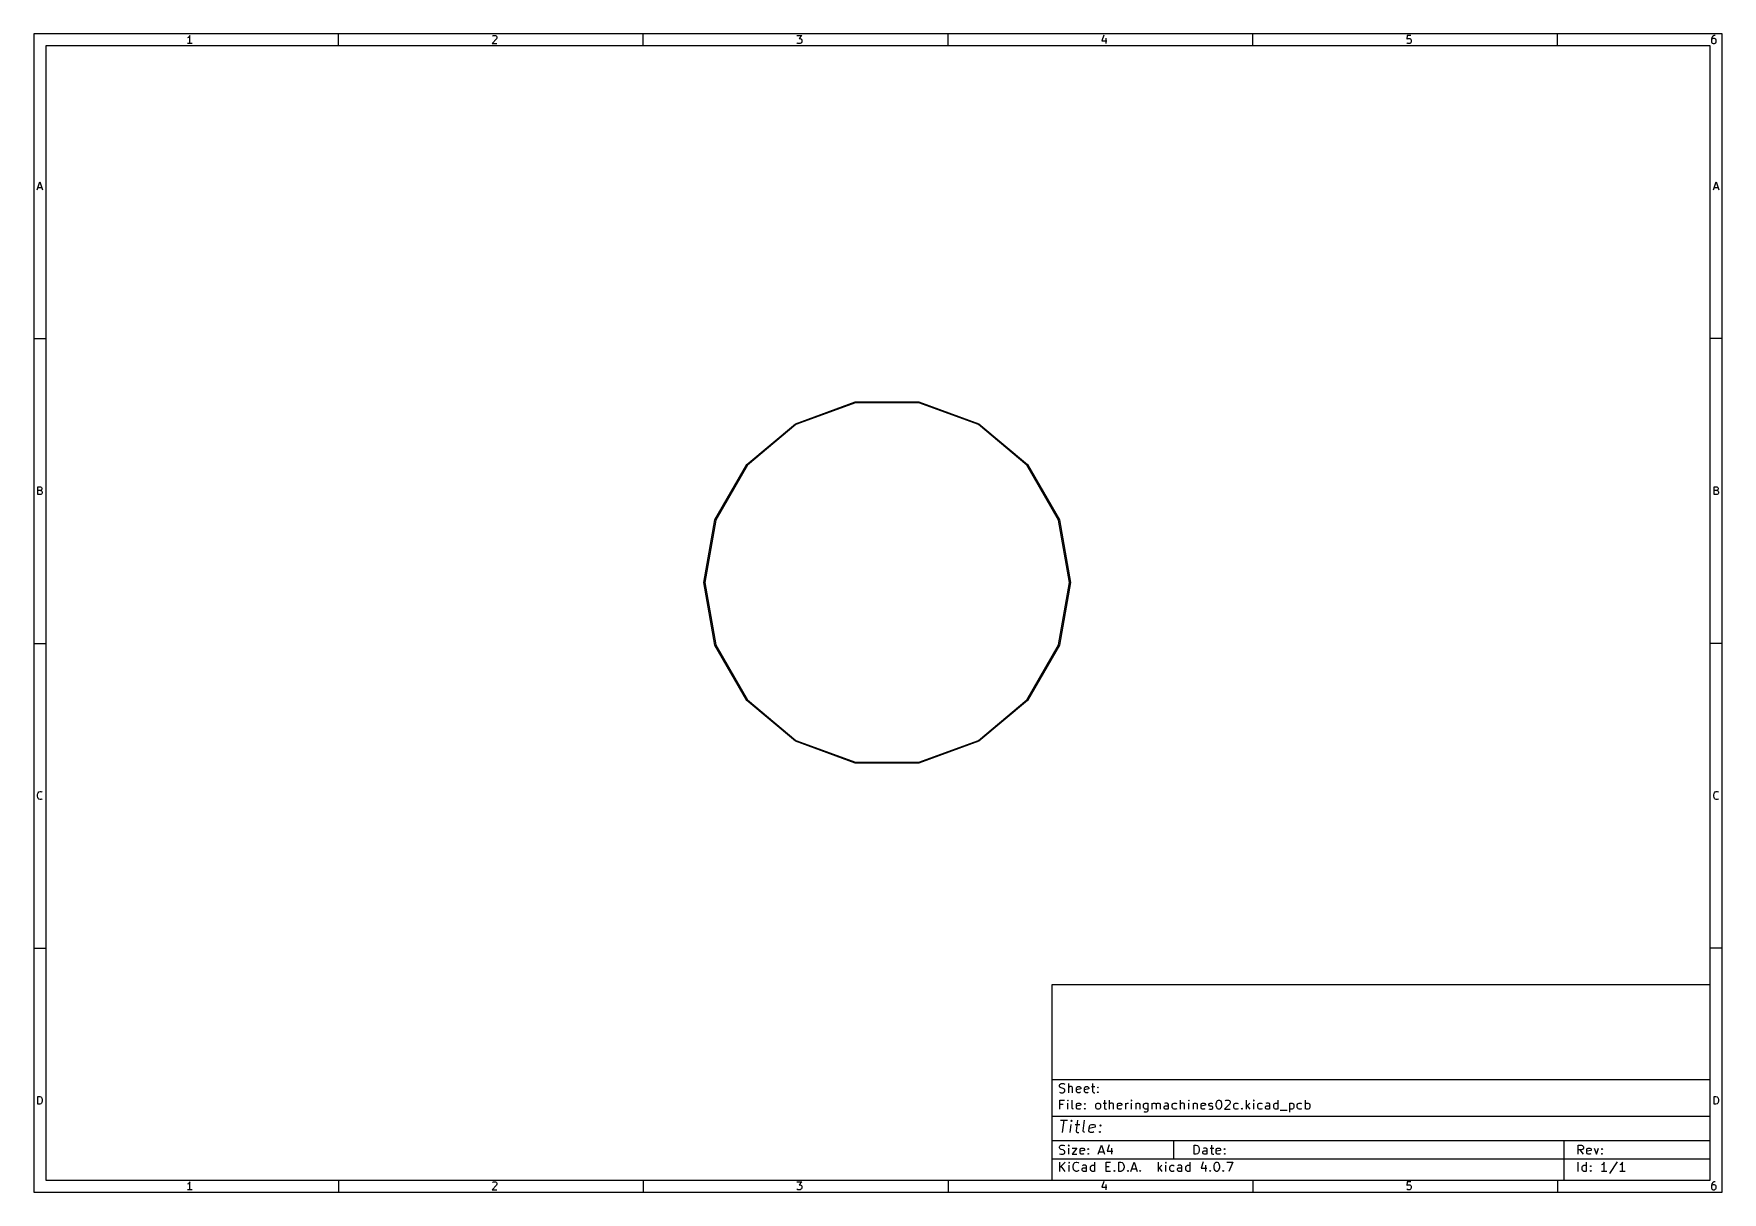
# Model space of a CAD drawing. Extents: x 10 to 287, y -200 to -10.
import ezdxf

# ---------------------------------------------------------------- set-up
doc = ezdxf.new("R2010")
doc.units = 0
doc.header["$MEASUREMENT"] = 0
doc.layers.add('BLACK', color=7, linetype='CONTINUOUS')

msp = doc.modelspace()

# ---------------------------------------------------------------- linework, layer by layer
at = {"layer": 'Black'}
for p, q in [((10, -10), (10, -200.007)), ((287.002, -10), (10, -10)), ((35.3714, -10.5976), (35.2476, -10.6595)), ((35.4952, -10.4738), (35.3714, -10.5976)), ((35.619, -10.2881), (35.4952, -10.4738)), ((35.619, -11.5881), (35.619, -10.2881)), ((60, -12), (60, -10)), ((85.9286, -10.8452), (85.1857, -11.5881)), ((85.2476, -10.4119), (85.3095, -10.35)), ((85.3095, -10.35), (85.4333, -10.2881)), ((85.4333, -10.2881), (85.7429, -10.2881)), ((85.7429, -10.2881), (85.8667, -10.35)), ((85.8667, -10.35), (85.9286, -10.4119)), ((85.9286, -10.4119), (85.9905, -10.5357)), ((85.9905, -10.6595), (85.9286, -10.8452)), ((85.9905, -10.5357), (85.9905, -10.6595)), ((110, -12), (110, -10)), ((135.186, -10.2881), (135.99, -10.2881)), ((135.99, -10.2881), (135.557, -10.7833)), ((135.557, -10.7833), (135.743, -10.7833)), ((135.743, -10.7833), (135.867, -10.8452)), ((135.867, -10.8452), (135.929, -10.9071)), ((135.929, -10.9071), (135.99, -11.031)), ((135.99, -11.031), (135.99, -11.3405)), ((160, -12), (160, -10)), ((185.557, -10.2262), (185.248, -11.1548)), ((185.867, -10.7214), (185.867, -11.5881)), ((210, -12), (210, -10)), ((235.31, -10.2881), (235.248, -10.9071)), ((235.248, -10.9071), (235.31, -10.8452)), ((235.929, -10.2881), (235.31, -10.2881)), ((235.31, -10.8452), (235.433, -10.7833)), ((235.433, -10.7833), (235.743, -10.7833)), ((235.743, -10.7833), (235.867, -10.8452)), ((235.867, -10.8452), (235.929, -10.9071)), ((235.929, -10.9071), (235.99, -11.031)), ((235.99, -11.031), (235.99, -11.3405)), ((260, -12), (260, -10)), ((285.31, -10.5976), (285.248, -10.8452)), ((285.248, -10.8452), (285.248, -11.3405)), ((285.31, -10.9071), (285.248, -11.031)), ((285.433, -10.4119), (285.31, -10.5976)), ((285.371, -10.8452), (285.31, -10.9071)), ((285.495, -10.7833), (285.371, -10.8452)), ((285.495, -10.35), (285.433, -10.4119)), ((285.619, -10.2881), (285.495, -10.35)), ((285.743, -10.7833), (285.495, -10.7833)), ((285.867, -10.2881), (285.619, -10.2881)), ((285.867, -10.8452), (285.743, -10.7833)), ((285.929, -10.9071), (285.867, -10.8452)), ((285.99, -11.031), (285.929, -10.9071)), ((285.99, -11.3405), (285.99, -11.031)), ((287.002, -200.007), (287.002, -10)), ((12, -12), (12, -198.007)), ((285.002, -12), (12, -12)), ((35.9905, -11.5881), (35.2476, -11.5881)), ((85.1857, -11.5881), (85.9905, -11.5881)), ((135.248, -11.5262), (135.186, -11.4643)), ((135.371, -11.5881), (135.248, -11.5262)), ((135.743, -11.5881), (135.371, -11.5881)), ((135.867, -11.5262), (135.743, -11.5881)), ((135.929, -11.4643), (135.867, -11.5262)), ((135.99, -11.3405), (135.929, -11.4643)), ((185.248, -11.1548), (186.052, -11.1548)), ((235.31, -11.5262), (235.248, -11.4643)), ((235.433, -11.5881), (235.31, -11.5262)), ((235.743, -11.5881), (235.433, -11.5881)), ((235.867, -11.5262), (235.743, -11.5881)), ((235.929, -11.4643), (235.867, -11.5262)), ((235.99, -11.3405), (235.929, -11.4643)), ((285.002, -198.007), (285.002, -12)), ((285.248, -11.3405), (285.31, -11.4643)), ((285.31, -11.4643), (285.371, -11.5262)), ((285.371, -11.5262), (285.495, -11.5881)), ((285.495, -11.5881), (285.743, -11.5881)), ((285.743, -11.5881), (285.867, -11.5262)), ((285.867, -11.5262), (285.929, -11.4643)), ((285.929, -11.4643), (285.99, -11.3405)), ((10.5667, -35.5881), (11, -34.2881)), ((10.6905, -35.2167), (11.3095, -35.2167)), ((11, -34.2881), (11.4333, -35.5881)), ((285.569, -35.5881), (286.002, -34.2881)), ((285.693, -35.2167), (286.312, -35.2167)), ((286.002, -34.2881), (286.436, -35.5881)), ((10, -60), (12, -60)), ((287.002, -60), (285.002, -60)), ((134.963, -73.9543), (144.778, -70.3819)), ((144.804, -70.5296), (135.037, -74.0842)), ((144.778, -70.3819), (155.222, -70.3819)), ((155.196, -70.5296), (144.804, -70.5296)), ((164.963, -74.0842), (155.196, -70.5296)), ((155.222, -70.3819), (165.037, -73.9543)), ((126.961, -80.6682), (134.963, -73.9543)), ((135.037, -74.0842), (127.076, -80.7646)), ((172.924, -80.7646), (164.963, -74.0842)), ((165.037, -73.9543), (173.039, -80.6682)), ((121.739, -89.7137), (126.961, -80.6682)), ((127.076, -80.7646), (121.88, -89.765)), ((178.12, -89.765), (172.924, -80.7646)), ((173.039, -80.6682), (178.261, -89.7137)), ((10.6595, -85.5881), (10.6595, -84.2881)), ((10.6595, -84.2881), (11.0929, -84.2881)), ((11.0929, -84.9071), (10.6595, -84.9071)), ((11.1548, -85.5881), (10.6595, -85.5881)), ((11.0929, -84.2881), (11.2167, -84.35)), ((11.2167, -84.8452), (11.0929, -84.9071)), ((11.0929, -84.9071), (11.2786, -84.969)), ((11.2786, -85.5262), (11.1548, -85.5881)), ((11.2167, -84.35), (11.2786, -84.4119)), ((11.2786, -84.7833), (11.2167, -84.8452)), ((11.2786, -84.4119), (11.3405, -84.5357)), ((11.3405, -84.6595), (11.2786, -84.7833)), ((11.2786, -84.969), (11.3405, -85.031)), ((11.3405, -85.4643), (11.2786, -85.5262)), ((11.3405, -84.5357), (11.3405, -84.6595)), ((11.3405, -85.031), (11.4024, -85.1548)), ((11.4024, -85.3405), (11.3405, -85.4643)), ((11.4024, -85.1548), (11.4024, -85.3405)), ((285.662, -85.5881), (285.662, -84.2881)), ((285.662, -84.2881), (286.095, -84.2881)), ((286.095, -84.9071), (285.662, -84.9071)), ((286.157, -85.5881), (285.662, -85.5881)), ((286.095, -84.2881), (286.219, -84.35)), ((286.219, -84.8452), (286.095, -84.9071)), ((286.095, -84.9071), (286.281, -84.969)), ((286.281, -85.5262), (286.157, -85.5881)), ((286.219, -84.35), (286.281, -84.4119)), ((286.281, -84.7833), (286.219, -84.8452)), ((286.281, -84.4119), (286.343, -84.5357)), ((286.343, -84.6595), (286.281, -84.7833)), ((286.281, -84.969), (286.343, -85.031)), ((286.343, -85.4643), (286.281, -85.5262)), ((286.343, -84.5357), (286.343, -84.6595)), ((286.343, -85.031), (286.405, -85.1548)), ((286.405, -85.3405), (286.343, -85.4643)), ((286.405, -85.1548), (286.405, -85.3405)), ((119.925, -100), (121.739, -89.7137)), ((121.88, -89.765), (120.075, -100)), ((179.925, -100), (178.12, -89.765)), ((178.261, -89.7137), (180.075, -100)), ((121.739, -110.286), (119.925, -100)), ((120.075, -100), (121.88, -110.235)), ((178.12, -110.235), (179.925, -100)), ((180.075, -100), (178.261, -110.286)), ((10, -110), (12, -110)), ((126.961, -119.332), (121.739, -110.286)), ((121.88, -110.235), (127.076, -119.235)), ((172.924, -119.235), (178.12, -110.235)), ((178.261, -110.286), (173.039, -119.332)), ((287.002, -110), (285.002, -110)), ((134.963, -126.046), (126.961, -119.332)), ((127.076, -119.235), (135.037, -125.916)), ((164.963, -125.916), (172.924, -119.235)), ((173.039, -119.332), (165.037, -126.046)), ((144.778, -129.618), (134.963, -126.046)), ((135.037, -125.916), (144.804, -129.47)), ((155.196, -129.47), (164.963, -125.916)), ((165.037, -126.046), (155.222, -129.618)), ((155.222, -129.618), (144.778, -129.618)), ((144.804, -129.47), (155.196, -129.47)), ((10.5976, -134.845), (10.6595, -134.598)), ((10.5976, -135.031), (10.5976, -134.845)), ((10.6595, -135.279), (10.5976, -135.031)), ((10.6595, -134.598), (10.7214, -134.474)), ((10.7214, -135.402), (10.6595, -135.279)), ((10.7214, -134.474), (10.8452, -134.35)), ((10.8452, -135.526), (10.7214, -135.402)), ((10.8452, -134.35), (11.031, -134.288)), ((11.031, -135.588), (10.8452, -135.526)), ((11.031, -134.288), (11.1548, -134.288)), ((11.1548, -135.588), (11.031, -135.588)), ((11.1548, -134.288), (11.3405, -134.35)), ((11.3405, -135.526), (11.1548, -135.588)), ((11.3405, -134.35), (11.4024, -134.412)), ((11.4024, -135.464), (11.3405, -135.526)), ((285.6, -134.845), (285.662, -134.598)), ((285.6, -135.031), (285.6, -134.845)), ((285.662, -135.279), (285.6, -135.031)), ((285.662, -134.598), (285.724, -134.474)), ((285.724, -135.402), (285.662, -135.279)), ((285.724, -134.474), (285.847, -134.35)), ((285.847, -135.526), (285.724, -135.402)), ((285.847, -134.35), (286.033, -134.288)), ((286.033, -135.588), (285.847, -135.526)), ((286.033, -134.288), (286.157, -134.288)), ((286.157, -135.588), (286.033, -135.588)), ((286.157, -134.288), (286.343, -134.35)), ((286.343, -135.526), (286.157, -135.588)), ((286.343, -134.35), (286.405, -134.412)), ((286.405, -135.464), (286.343, -135.526)), ((10, -160), (12, -160)), ((287.002, -160), (285.002, -160)), ((177.002, -166.007), (177.002, -198.007)), ((285.002, -166.007), (177.002, -166.007)), ((285.002, -198.007), (285.002, -166.007)), ((177.002, -181.507), (285.002, -181.507)), ((178.288, -182.471), (178.359, -182.329)), ((178.288, -182.614), (178.288, -182.471)), ((178.359, -182.757), (178.288, -182.614)), ((178.359, -182.329), (178.431, -182.257)), ((178.431, -182.829), (178.359, -182.757)), ((178.431, -182.257), (178.574, -182.186)), ((178.574, -182.186), (178.931, -182.186)), ((178.931, -182.186), (179.145, -182.257)), ((179.788, -183.686), (179.788, -182.186)), ((179.859, -182.757), (179.788, -182.829)), ((180.002, -182.686), (179.859, -182.757)), ((180.216, -182.686), (180.002, -182.686)), ((180.359, -182.757), (180.216, -182.686)), ((180.431, -182.9), (180.359, -182.757)), ((181.074, -182.9), (181.145, -182.757)), ((181.145, -182.757), (181.288, -182.686)), ((181.288, -182.686), (181.574, -182.686)), ((181.574, -182.686), (181.716, -182.757)), ((181.716, -182.757), (181.788, -182.9)), ((182.359, -182.9), (182.431, -182.757)), ((182.431, -182.757), (182.574, -182.686)), ((182.574, -182.686), (182.859, -182.686)), ((182.859, -182.686), (183.002, -182.757)), ((183.002, -182.757), (183.074, -182.9)), ((183.502, -182.686), (184.074, -182.686)), ((183.716, -182.186), (183.716, -183.471)), ((184.502, -182.829), (184.574, -182.757)), ((184.574, -182.757), (184.645, -182.829)), ((184.574, -182.757), (184.574, -182.9)), ((10.6595, -185.588), (10.6595, -184.288)), ((10.6595, -184.288), (10.969, -184.288)), ((10.969, -185.588), (10.6595, -185.588)), ((10.969, -184.288), (11.1548, -184.35)), ((11.1548, -185.526), (10.969, -185.588)), ((11.1548, -184.35), (11.2786, -184.474)), ((11.2786, -185.402), (11.1548, -185.526)), ((11.2786, -184.474), (11.3405, -184.598)), ((11.3405, -185.279), (11.2786, -185.402)), ((11.3405, -184.598), (11.4024, -184.845)), ((11.4024, -185.031), (11.3405, -185.279)), ((11.4024, -184.845), (11.4024, -185.031)), ((178.288, -183.614), (178.502, -183.686)), ((178.359, -186.386), (178.359, -184.886)), ((178.359, -184.886), (179.074, -184.886)), ((178.574, -182.9), (178.431, -182.829)), ((178.502, -183.686), (178.859, -183.686)), ((178.859, -182.971), (178.574, -182.9)), ((179.002, -183.043), (178.859, -182.971)), ((178.859, -183.686), (179.002, -183.614)), ((179.074, -183.114), (179.002, -183.043)), ((179.002, -183.614), (179.074, -183.543)), ((179.145, -183.257), (179.074, -183.114)), ((179.074, -183.543), (179.145, -183.4)), ((179.145, -183.4), (179.145, -183.257)), ((179.645, -184.886), (179.574, -184.957)), ((179.574, -184.957), (179.645, -185.029)), ((179.716, -184.957), (179.645, -184.886)), ((179.645, -184.886), (179.645, -185.029)), ((179.645, -185.029), (179.716, -184.957)), ((179.645, -186.386), (179.645, -185.386)), ((180.359, -186.171), (180.359, -184.886)), ((180.431, -183.686), (180.431, -182.9)), ((181.074, -183.471), (181.074, -182.9)), ((181.788, -183.043), (181.074, -183.186)), ((181.145, -183.614), (181.074, -183.471)), ((181.074, -185.6), (181.145, -185.457)), ((181.288, -183.686), (181.145, -183.614)), ((181.145, -185.457), (181.288, -185.386)), ((181.574, -183.686), (181.288, -183.686)), ((181.288, -185.386), (181.574, -185.386)), ((181.716, -183.614), (181.574, -183.686)), ((181.574, -185.386), (181.716, -185.457)), ((181.716, -185.457), (181.788, -185.6)), ((181.788, -182.9), (181.788, -183.043)), ((182.359, -183.471), (182.359, -182.9)), ((183.074, -183.043), (182.359, -183.186)), ((182.431, -183.614), (182.359, -183.471)), ((182.359, -185.529), (182.431, -185.457)), ((182.431, -185.6), (182.359, -185.529)), ((182.574, -183.686), (182.431, -183.614)), ((182.431, -185.457), (182.502, -185.529)), ((182.431, -185.457), (182.431, -185.6)), ((182.502, -185.529), (182.431, -185.6)), ((182.859, -183.686), (182.574, -183.686)), ((183.002, -183.614), (182.859, -183.686)), ((183.074, -182.9), (183.074, -183.043)), ((183.716, -183.471), (183.788, -183.614)), ((183.788, -183.614), (183.931, -183.686)), ((183.931, -183.686), (184.074, -183.686)), ((184.216, -185.671), (184.288, -185.529)), ((184.288, -185.529), (184.359, -185.457)), ((184.359, -185.457), (184.502, -185.386)), ((184.574, -182.9), (184.502, -182.829)), ((184.502, -183.614), (184.574, -183.543)), ((184.574, -183.686), (184.502, -183.614)), ((184.502, -185.386), (184.716, -185.386)), ((184.645, -182.829), (184.574, -182.9)), ((184.574, -183.543), (184.645, -183.614)), ((184.574, -183.543), (184.574, -183.686)), ((184.645, -183.614), (184.574, -183.686)), ((184.716, -185.386), (184.859, -185.457)), ((184.859, -185.457), (184.931, -185.529)), ((184.931, -185.529), (185.002, -185.671)), ((185.431, -185.386), (186.002, -185.386)), ((185.645, -184.886), (185.645, -186.171)), ((186.502, -186.386), (186.502, -184.886)), ((186.574, -185.457), (186.502, -185.529)), ((186.716, -185.386), (186.574, -185.457)), ((186.931, -185.386), (186.716, -185.386)), ((187.074, -185.457), (186.931, -185.386)), ((187.145, -185.6), (187.074, -185.457)), ((187.788, -185.6), (187.859, -185.457)), ((187.859, -185.457), (188.002, -185.386)), ((188.002, -185.386), (188.288, -185.386)), ((188.288, -185.386), (188.431, -185.457)), ((188.431, -185.457), (188.502, -185.6)), ((189.145, -186.386), (189.145, -185.386)), ((189.145, -185.671), (189.216, -185.529)), ((189.216, -185.529), (189.288, -185.457)), ((189.288, -185.457), (189.431, -185.386)), ((189.431, -185.386), (189.574, -185.386)), ((190.074, -184.886), (190.002, -184.957)), ((190.002, -184.957), (190.074, -185.029)), ((190.145, -184.957), (190.074, -184.886)), ((190.074, -184.886), (190.074, -185.029)), ((190.074, -185.029), (190.145, -184.957)), ((190.074, -186.386), (190.074, -185.386)), ((190.788, -185.386), (190.788, -186.386)), ((190.788, -185.529), (190.859, -185.457)), ((190.859, -185.457), (191.002, -185.386)), ((191.002, -185.386), (191.216, -185.386)), ((191.216, -185.386), (191.359, -185.457)), ((191.359, -185.457), (191.431, -185.6)), ((192.074, -185.671), (192.145, -185.529)), ((192.145, -185.529), (192.216, -185.457)), ((192.216, -185.457), (192.359, -185.386)), ((192.359, -185.386), (192.645, -185.386)), ((192.645, -185.386), (192.788, -185.457)), ((192.788, -185.386), (192.788, -186.6)), ((193.502, -186.386), (193.502, -185.386)), ((193.502, -185.529), (193.574, -185.457)), ((193.574, -185.457), (193.716, -185.386)), ((193.716, -185.386), (193.931, -185.386)), ((193.931, -185.386), (194.074, -185.457)), ((194.074, -185.457), (194.145, -185.6)), ((194.145, -185.6), (194.216, -185.457)), ((194.216, -185.457), (194.359, -185.386)), ((194.359, -185.386), (194.574, -185.386)), ((194.574, -185.386), (194.716, -185.457)), ((194.716, -185.457), (194.788, -185.6)), ((195.645, -185.386), (195.502, -185.457)), ((195.931, -185.386), (195.645, -185.386)), ((196.074, -185.457), (195.931, -185.386)), ((196.145, -185.6), (196.074, -185.457)), ((196.788, -185.671), (196.859, -185.529)), ((196.859, -185.529), (196.931, -185.457)), ((196.931, -185.457), (197.074, -185.386)), ((197.074, -185.386), (197.359, -185.386)), ((197.359, -185.386), (197.502, -185.457)), ((198.145, -186.386), (198.145, -184.886)), ((198.216, -185.457), (198.145, -185.529)), ((198.359, -185.386), (198.216, -185.457)), ((198.574, -185.386), (198.359, -185.386)), ((198.716, -185.457), (198.574, -185.386)), ((198.788, -185.6), (198.716, -185.457)), ((199.502, -184.886), (199.431, -184.957)), ((199.431, -184.957), (199.502, -185.029)), ((199.574, -184.957), (199.502, -184.886)), ((199.502, -184.886), (199.502, -185.029)), ((199.502, -185.029), (199.574, -184.957)), ((199.502, -186.386), (199.502, -185.386)), ((200.216, -185.386), (200.216, -186.386)), ((200.216, -185.529), (200.288, -185.457)), ((200.288, -185.457), (200.431, -185.386)), ((200.431, -185.386), (200.645, -185.386)), ((200.645, -185.386), (200.788, -185.457)), ((200.788, -185.457), (200.859, -185.6)), ((201.502, -185.6), (201.574, -185.457)), ((201.574, -185.457), (201.716, -185.386)), ((201.716, -185.386), (202.002, -185.386)), ((202.002, -185.386), (202.145, -185.457)), ((202.145, -185.457), (202.216, -185.6)), ((202.788, -185.6), (202.859, -185.457)), ((202.859, -185.457), (203.002, -185.386)), ((203.002, -185.386), (203.216, -185.386)), ((203.216, -185.386), (203.359, -185.457)), ((204.002, -185.457), (204.074, -185.171)), ((204.002, -185.814), (204.002, -185.457)), ((204.074, -185.171), (204.145, -185.029)), ((204.145, -185.029), (204.216, -184.957)), ((204.216, -184.957), (204.359, -184.886)), ((204.359, -184.886), (204.502, -184.886)), ((204.502, -184.886), (204.645, -184.957)), ((204.645, -184.957), (204.716, -185.029)), ((204.716, -185.029), (204.788, -185.171)), ((204.788, -185.171), (204.859, -185.457)), ((204.859, -185.457), (204.859, -185.814)), ((206.216, -185.529), (205.359, -186.386)), ((205.431, -185.029), (205.502, -184.957)), ((205.502, -184.957), (205.645, -184.886)), ((205.645, -184.886), (206.002, -184.886)), ((206.002, -184.886), (206.145, -184.957)), ((206.145, -184.957), (206.216, -185.029)), ((206.216, -185.029), (206.288, -185.171)), ((206.288, -185.314), (206.216, -185.529)), ((206.288, -185.171), (206.288, -185.314)), ((206.859, -185.671), (206.931, -185.529)), ((206.931, -185.529), (207.002, -185.457)), ((207.002, -185.457), (207.145, -185.386)), ((207.145, -185.386), (207.431, -185.386)), ((207.431, -185.386), (207.574, -185.457)), ((208.931, -186.386), (208.931, -184.886)), ((209.502, -185.386), (208.931, -185.957)), ((210.145, -184.886), (210.074, -184.957)), ((210.074, -184.957), (210.145, -185.029)), ((210.216, -184.957), (210.145, -184.886)), ((210.145, -184.886), (210.145, -185.029)), ((210.145, -185.029), (210.216, -184.957)), ((210.145, -186.386), (210.145, -185.386)), ((210.788, -185.671), (210.859, -185.529)), ((210.859, -185.529), (210.931, -185.457)), ((210.931, -185.457), (211.074, -185.386)), ((211.074, -185.386), (211.359, -185.386)), ((211.359, -185.386), (211.502, -185.457)), ((212.288, -185.386), (212.145, -185.457)), ((212.574, -185.386), (212.288, -185.386)), ((212.716, -185.457), (212.574, -185.386)), ((212.788, -185.6), (212.716, -185.457)), ((213.431, -185.671), (213.502, -185.529)), ((213.502, -185.529), (213.574, -185.457)), ((213.574, -185.457), (213.716, -185.386)), ((213.716, -185.386), (214.002, -185.386)), ((214.002, -185.386), (214.145, -185.457)), ((214.145, -186.386), (214.145, -184.886)), ((216.002, -185.386), (216.002, -186.886)), ((216.002, -185.457), (216.145, -185.386)), ((216.145, -185.386), (216.431, -185.386)), ((216.431, -185.386), (216.574, -185.457)), ((216.574, -185.457), (216.645, -185.529)), ((216.645, -185.529), (216.716, -185.671)), ((217.288, -185.671), (217.359, -185.529)), ((217.359, -185.529), (217.431, -185.457)), ((217.431, -185.457), (217.574, -185.386)), ((217.574, -185.386), (217.859, -185.386)), ((217.859, -185.386), (218.002, -185.457)), ((218.645, -186.386), (218.645, -184.886)), ((218.645, -185.457), (218.788, -185.386)), ((218.788, -185.386), (219.074, -185.386)), ((219.074, -185.386), (219.216, -185.457)), ((219.216, -185.457), (219.288, -185.529)), ((219.288, -185.529), (219.359, -185.671)), ((285.662, -185.588), (285.662, -184.288)), ((285.662, -184.288), (285.971, -184.288)), ((285.971, -185.588), (285.662, -185.588)), ((285.971, -184.288), (286.157, -184.35)), ((286.157, -185.526), (285.971, -185.588)), ((286.157, -184.35), (286.281, -184.474)), ((286.281, -185.402), (286.157, -185.526)), ((286.281, -184.474), (286.343, -184.598)), ((286.343, -185.279), (286.281, -185.402)), ((286.343, -184.598), (286.405, -184.845)), ((286.405, -185.031), (286.343, -185.279)), ((286.405, -184.845), (286.405, -185.031)), ((177.002, -187.507), (285.002, -187.507)), ((178.859, -185.6), (178.359, -185.6)), ((178.455, -188.212), (179.597, -188.212)), ((178.776, -190.212), (179.026, -188.212)), ((180.264, -188.212), (180.157, -188.307)), ((180.157, -188.307), (180.24, -188.402)), ((180.264, -188.212), (180.24, -188.402)), ((180.24, -188.402), (180.347, -188.307)), ((180.347, -188.307), (180.264, -188.212)), ((180.431, -186.314), (180.359, -186.171)), ((180.574, -186.386), (180.431, -186.314)), ((181.216, -188.212), (181.002, -189.926)), ((181.074, -186.171), (181.074, -185.6)), ((181.788, -185.743), (181.074, -185.886)), ((181.145, -186.314), (181.074, -186.171)), ((181.288, -186.386), (181.145, -186.314)), ((181.574, -186.386), (181.288, -186.386)), ((181.716, -186.314), (181.574, -186.386)), ((181.788, -185.6), (181.788, -185.743)), ((182.145, -189.926), (182.359, -188.212)), ((182.359, -186.314), (182.431, -186.243)), ((182.431, -186.386), (182.359, -186.314)), ((182.431, -186.243), (182.502, -186.314)), ((182.431, -186.243), (182.431, -186.386)), ((182.502, -186.314), (182.431, -186.386)), ((184.216, -186.1), (184.216, -185.671)), ((184.288, -186.243), (184.216, -186.1)), ((184.359, -186.314), (184.288, -186.243)), ((184.502, -186.386), (184.359, -186.314)), ((184.716, -186.386), (184.502, -186.386)), ((184.859, -186.314), (184.716, -186.386)), ((184.931, -186.243), (184.859, -186.314)), ((185.002, -186.1), (184.931, -186.243)), ((185.002, -185.671), (185.002, -186.1)), ((185.645, -186.171), (185.716, -186.314)), ((185.716, -186.314), (185.859, -186.386)), ((185.859, -186.386), (186.002, -186.386)), ((187.145, -186.386), (187.145, -185.6)), ((187.788, -186.171), (187.788, -185.6)), ((188.502, -185.743), (187.788, -185.886)), ((187.859, -186.314), (187.788, -186.171)), ((188.002, -186.386), (187.859, -186.314)), ((188.288, -186.386), (188.002, -186.386)), ((188.431, -186.314), (188.288, -186.386)), ((188.502, -185.6), (188.502, -185.743)), ((191.431, -185.6), (191.431, -186.386)), ((192.074, -186.1), (192.074, -185.671)), ((192.145, -186.243), (192.074, -186.1)), ((192.216, -186.314), (192.145, -186.243)), ((192.288, -186.886), (192.145, -186.814)), ((192.359, -186.386), (192.216, -186.314)), ((192.502, -186.886), (192.288, -186.886)), ((192.645, -186.386), (192.359, -186.386)), ((192.645, -186.814), (192.502, -186.886)), ((192.788, -186.314), (192.645, -186.386)), ((192.716, -186.743), (192.645, -186.814)), ((192.788, -186.6), (192.716, -186.743)), ((194.145, -185.6), (194.145, -186.386)), ((194.788, -185.6), (194.788, -186.386)), ((195.431, -186.029), (195.502, -185.886)), ((195.431, -186.171), (195.431, -186.029)), ((195.502, -186.314), (195.431, -186.171)), ((195.502, -185.886), (195.645, -185.814)), ((195.645, -186.386), (195.502, -186.314)), ((195.645, -185.814), (196.002, -185.814)), ((196.002, -186.386), (195.645, -186.386)), ((196.002, -185.814), (196.145, -185.743)), ((196.145, -186.314), (196.002, -186.386)), ((196.145, -186.386), (196.145, -185.6)), ((196.788, -186.1), (196.788, -185.671)), ((196.859, -186.243), (196.788, -186.1)), ((196.931, -186.314), (196.859, -186.243)), ((197.074, -186.386), (196.931, -186.314)), ((197.359, -186.386), (197.074, -186.386)), ((197.502, -186.314), (197.359, -186.386)), ((198.788, -186.386), (198.788, -185.6)), ((200.859, -185.6), (200.859, -186.386)), ((201.502, -186.171), (201.502, -185.6)), ((202.216, -185.743), (201.502, -185.886)), ((201.574, -186.314), (201.502, -186.171)), ((201.716, -186.386), (201.574, -186.314)), ((202.002, -186.386), (201.716, -186.386)), ((202.145, -186.314), (202.002, -186.386)), ((202.216, -185.6), (202.216, -185.743)), ((202.788, -185.671), (202.788, -185.6)), ((202.859, -185.814), (202.788, -185.671)), ((202.788, -186.314), (202.931, -186.386)), ((203.002, -185.886), (202.859, -185.814)), ((202.931, -186.386), (203.216, -186.386)), ((203.216, -185.886), (203.002, -185.886)), ((203.359, -185.957), (203.216, -185.886)), ((203.216, -186.386), (203.359, -186.314)), ((203.431, -186.1), (203.359, -185.957)), ((203.359, -186.314), (203.431, -186.171)), ((203.431, -186.171), (203.431, -186.1)), ((204.074, -186.1), (204.002, -185.814)), ((204.145, -186.243), (204.074, -186.1)), ((204.216, -186.314), (204.145, -186.243)), ((204.359, -186.386), (204.216, -186.314)), ((204.502, -186.386), (204.359, -186.386)), ((204.645, -186.314), (204.502, -186.386)), ((204.716, -186.243), (204.645, -186.314)), ((204.788, -186.1), (204.716, -186.243)), ((204.859, -185.814), (204.788, -186.1)), ((205.359, -186.386), (206.288, -186.386)), ((206.859, -186.1), (206.859, -185.671)), ((206.931, -186.243), (206.859, -186.1)), ((207.002, -186.314), (206.931, -186.243)), ((207.145, -186.386), (207.002, -186.314)), ((207.431, -186.386), (207.145, -186.386)), ((207.574, -186.314), (207.431, -186.386)), ((208.145, -186.314), (208.216, -186.243)), ((208.216, -186.386), (208.145, -186.314)), ((208.216, -186.243), (208.288, -186.314)), ((208.216, -186.243), (208.216, -186.386)), ((208.288, -186.314), (208.216, -186.386)), ((209.074, -185.814), (209.502, -186.386)), ((210.788, -186.1), (210.788, -185.671)), ((210.859, -186.243), (210.788, -186.1)), ((210.931, -186.314), (210.859, -186.243)), ((211.074, -186.386), (210.931, -186.314)), ((211.359, -186.386), (211.074, -186.386)), ((211.502, -186.314), (211.359, -186.386)), ((212.074, -186.029), (212.145, -185.886)), ((212.074, -186.171), (212.074, -186.029)), ((212.145, -186.314), (212.074, -186.171)), ((212.145, -185.886), (212.288, -185.814)), ((212.288, -186.386), (212.145, -186.314)), ((212.288, -185.814), (212.645, -185.814)), ((212.645, -186.386), (212.288, -186.386)), ((212.645, -185.814), (212.788, -185.743)), ((212.788, -186.314), (212.645, -186.386)), ((212.788, -186.386), (212.788, -185.6)), ((213.431, -186.1), (213.431, -185.671)), ((213.502, -186.243), (213.431, -186.1)), ((213.574, -186.314), (213.502, -186.243)), ((213.716, -186.386), (213.574, -186.314)), ((214.002, -186.386), (213.716, -186.386)), ((214.145, -186.314), (214.002, -186.386)), ((214.502, -186.529), (215.645, -186.529)), ((216.145, -186.386), (216.002, -186.314)), ((216.431, -186.386), (216.145, -186.386)), ((216.574, -186.314), (216.431, -186.386)), ((216.645, -186.243), (216.574, -186.314)), ((216.716, -186.1), (216.645, -186.243)), ((216.716, -185.671), (216.716, -186.1)), ((217.288, -186.1), (217.288, -185.671)), ((217.359, -186.243), (217.288, -186.1)), ((217.431, -186.314), (217.359, -186.243)), ((217.574, -186.386), (217.431, -186.314)), ((217.859, -186.386), (217.574, -186.386)), ((218.002, -186.314), (217.859, -186.386)), ((218.788, -186.386), (218.645, -186.314)), ((219.074, -186.386), (218.788, -186.386)), ((219.216, -186.314), (219.074, -186.386)), ((219.288, -186.243), (219.216, -186.314)), ((219.359, -186.1), (219.288, -186.243)), ((219.359, -185.671), (219.359, -186.1)), ((180.014, -190.212), (180.181, -188.879)), ((180.847, -188.879), (181.609, -188.879)), ((181.002, -189.926), (181.074, -190.117)), ((181.074, -190.117), (181.252, -190.212)), ((181.252, -190.212), (181.443, -190.212)), ((182.216, -190.117), (182.145, -189.926)), ((182.395, -190.212), (182.216, -190.117)), ((183.097, -189.926), (183.193, -189.164)), ((183.169, -190.117), (183.097, -189.926)), ((184.121, -189.355), (183.145, -189.545)), ((183.347, -190.212), (183.169, -190.117)), ((183.193, -189.164), (183.312, -188.974)), ((183.312, -188.974), (183.514, -188.879)), ((183.728, -190.212), (183.347, -190.212)), ((183.514, -188.879), (183.895, -188.879)), ((183.931, -190.117), (183.728, -190.212)), ((183.895, -188.879), (184.074, -188.974)), ((184.074, -188.974), (184.145, -189.164)), ((184.145, -189.164), (184.121, -189.355)), ((184.788, -190.117), (184.895, -190.021)), ((184.871, -190.212), (184.788, -190.117)), ((184.895, -190.021), (184.871, -190.212)), ((184.978, -190.117), (184.871, -190.212)), ((184.895, -190.021), (184.978, -190.117)), ((184.919, -189.069), (185.026, -188.974)), ((185.002, -189.164), (184.919, -189.069)), ((185.026, -188.974), (185.002, -189.164)), ((185.109, -189.069), (185.002, -189.164)), ((185.026, -188.974), (185.109, -189.069)), ((177.002, -191.507), (285.002, -191.507)), ((178.288, -192.571), (178.359, -192.429)), ((178.288, -192.714), (178.288, -192.571)), ((178.359, -192.857), (178.288, -192.714)), ((178.288, -193.714), (178.502, -193.786)), ((178.359, -192.429), (178.431, -192.357)), ((178.431, -192.929), (178.359, -192.857)), ((178.431, -192.357), (178.574, -192.286)), ((178.574, -193), (178.431, -192.929)), ((178.502, -193.786), (178.859, -193.786)), ((178.574, -192.286), (178.931, -192.286)), ((178.859, -193.071), (178.574, -193)), ((179.002, -193.143), (178.859, -193.071)), ((178.859, -193.786), (179.002, -193.714)), ((178.931, -192.286), (179.145, -192.357)), ((179.074, -193.214), (179.002, -193.143)), ((179.002, -193.714), (179.074, -193.643)), ((179.145, -193.357), (179.074, -193.214)), ((179.074, -193.643), (179.145, -193.5)), ((179.145, -193.5), (179.145, -193.357)), ((179.788, -192.286), (179.716, -192.357)), ((179.716, -192.357), (179.788, -192.429)), ((179.859, -192.357), (179.788, -192.286)), ((179.788, -192.286), (179.788, -192.429)), ((179.788, -192.429), (179.859, -192.357)), ((179.788, -193.786), (179.788, -192.786)), ((180.359, -192.786), (181.145, -192.786)), ((181.145, -192.786), (180.359, -193.786)), ((180.359, -193.786), (181.145, -193.786)), ((181.645, -193), (181.716, -192.857)), ((181.645, -193.571), (181.645, -193)), ((182.359, -193.143), (181.645, -193.286)), ((181.716, -193.714), (181.645, -193.571)), ((181.716, -192.857), (181.859, -192.786)), ((181.859, -193.786), (181.716, -193.714)), ((181.859, -192.786), (182.145, -192.786)), ((182.145, -193.786), (181.859, -193.786)), ((182.145, -192.786), (182.288, -192.857)), ((182.288, -193.714), (182.145, -193.786)), ((182.288, -192.857), (182.359, -193)), ((182.359, -193), (182.359, -193.143)), ((182.931, -192.929), (183.002, -192.857)), ((183.002, -193), (182.931, -192.929)), ((182.931, -193.714), (183.002, -193.643)), ((183.002, -193.786), (182.931, -193.714)), ((183.002, -192.857), (183.074, -192.929)), ((183.002, -192.857), (183.002, -193)), ((183.074, -192.929), (183.002, -193)), ((183.002, -193.643), (183.074, -193.714)), ((183.002, -193.643), (183.002, -193.786)), ((183.074, -193.714), (183.002, -193.786)), ((184.645, -193.786), (185.145, -192.286)), ((184.788, -193.357), (185.502, -193.357)), ((185.145, -192.286), (185.645, -193.786)), ((186.431, -192.214), (186.074, -193.286)), ((186.074, -193.286), (187.002, -193.286)), ((186.788, -192.786), (186.788, -193.786)), ((197.002, -191.507), (197.002, -194.507)), ((200.359, -193.786), (200.359, -192.286)), ((200.359, -192.286), (200.716, -192.286)), ((200.716, -193.786), (200.359, -193.786)), ((200.716, -192.286), (200.931, -192.357)), ((200.931, -193.714), (200.716, -193.786)), ((200.931, -192.357), (201.074, -192.5)), ((201.074, -193.571), (200.931, -193.714)), ((201.074, -192.5), (201.145, -192.643)), ((201.145, -193.429), (201.074, -193.571)), ((201.145, -192.643), (201.216, -192.929)), ((201.216, -193.143), (201.145, -193.429)), ((201.216, -192.929), (201.216, -193.143)), ((201.788, -193.429), (201.859, -193.286)), ((201.788, -193.571), (201.788, -193.429)), ((201.859, -193.714), (201.788, -193.571)), ((202.002, -192.786), (201.859, -192.857)), ((201.859, -193.286), (202.002, -193.214)), ((202.002, -193.786), (201.859, -193.714)), ((202.288, -192.786), (202.002, -192.786)), ((202.002, -193.214), (202.359, -193.214)), ((202.359, -193.786), (202.002, -193.786)), ((202.431, -192.857), (202.288, -192.786)), ((202.359, -193.214), (202.502, -193.143)), ((202.502, -193.714), (202.359, -193.786)), ((202.502, -193), (202.431, -192.857)), ((202.502, -193.786), (202.502, -193)), ((203.002, -192.786), (203.574, -192.786)), ((203.216, -192.286), (203.216, -193.571)), ((203.216, -193.571), (203.288, -193.714)), ((203.288, -193.714), (203.431, -193.786)), ((203.431, -193.786), (203.574, -193.786)), ((204.002, -193), (204.074, -192.857)), ((204.002, -193.571), (204.002, -193)), ((204.716, -193.143), (204.002, -193.286)), ((204.074, -193.714), (204.002, -193.571)), ((204.074, -192.857), (204.216, -192.786)), ((204.216, -193.786), (204.074, -193.714)), ((204.216, -192.786), (204.502, -192.786)), ((204.502, -193.786), (204.216, -193.786)), ((204.502, -192.786), (204.645, -192.857)), ((204.645, -193.714), (204.502, -193.786)), ((204.645, -192.857), (204.716, -193)), ((204.716, -193), (204.716, -193.143)), ((205.288, -192.929), (205.359, -192.857)), ((205.359, -193), (205.288, -192.929)), ((205.288, -193.714), (205.359, -193.643)), ((205.359, -193.786), (205.288, -193.714)), ((205.359, -192.857), (205.431, -192.929)), ((205.359, -192.857), (205.359, -193)), ((205.431, -192.929), (205.359, -193)), ((205.359, -193.643), (205.431, -193.714)), ((205.359, -193.643), (205.359, -193.786)), ((205.431, -193.714), (205.359, -193.786)), ((261.002, -191.507), (261.002, -198.007)), ((263.359, -193.786), (263.359, -192.286)), ((263.359, -192.286), (263.931, -192.286)), ((263.931, -193.071), (263.359, -193.071)), ((264.216, -193.786), (263.716, -193.071)), ((263.931, -192.286), (264.074, -192.357)), ((264.074, -193), (263.931, -193.071)), ((264.074, -192.357), (264.145, -192.429)), ((264.145, -192.929), (264.074, -193)), ((264.145, -192.429), (264.216, -192.571)), ((264.216, -192.786), (264.145, -192.929)), ((264.216, -192.571), (264.216, -192.786)), ((264.788, -193), (264.859, -192.857)), ((264.788, -193.571), (264.788, -193)), ((265.502, -193.143), (264.788, -193.286)), ((264.859, -193.714), (264.788, -193.571)), ((264.859, -192.857), (265.002, -192.786)), ((265.002, -193.786), (264.859, -193.714)), ((265.002, -192.786), (265.288, -192.786)), ((265.288, -193.786), (265.002, -193.786)), ((265.288, -192.786), (265.431, -192.857)), ((265.431, -193.714), (265.288, -193.786)), ((265.431, -192.857), (265.502, -193)), ((265.502, -193), (265.502, -193.143)), ((266.002, -192.786), (266.359, -193.786)), ((266.359, -193.786), (266.716, -192.786)), ((267.216, -192.929), (267.288, -192.857)), ((267.288, -193), (267.216, -192.929)), ((267.216, -193.714), (267.288, -193.643)), ((267.288, -193.786), (267.216, -193.714)), ((267.288, -192.857), (267.359, -192.929)), ((267.288, -192.857), (267.288, -193)), ((267.359, -192.929), (267.288, -193)), ((267.288, -193.643), (267.359, -193.714)), ((267.288, -193.643), (267.288, -193.786)), ((267.359, -193.714), (267.288, -193.786)), ((177.002, -194.507), (285.002, -194.507)), ((178.359, -196.586), (178.359, -195.086)), ((179.216, -195.086), (178.359, -195.943)), ((179.216, -196.586), (178.574, -195.729)), ((179.859, -195.086), (179.788, -195.157)), ((179.788, -195.157), (179.859, -195.229)), ((179.931, -195.157), (179.859, -195.086)), ((179.859, -195.086), (179.859, -195.229)), ((179.859, -195.229), (179.931, -195.157)), ((179.859, -196.586), (179.859, -195.586)), ((180.502, -195.729), (180.574, -195.443)), ((180.502, -195.943), (180.502, -195.729)), ((180.574, -196.229), (180.502, -195.943)), ((180.574, -195.443), (180.645, -195.3)), ((180.645, -196.371), (180.574, -196.229)), ((180.645, -195.3), (180.788, -195.157)), ((180.788, -196.514), (180.645, -196.371)), ((180.788, -195.157), (181.002, -195.086)), ((181.002, -196.586), (180.788, -196.514)), ((181.002, -195.086), (181.145, -195.086)), ((181.145, -196.586), (181.002, -196.586)), ((181.145, -195.086), (181.359, -195.157)), ((181.359, -196.514), (181.145, -196.586)), ((181.359, -195.157), (181.431, -195.229)), ((181.431, -196.443), (181.359, -196.514)), ((182.002, -196.229), (182.074, -196.086)), ((182.002, -196.371), (182.002, -196.229)), ((182.074, -196.514), (182.002, -196.371)), ((182.216, -195.586), (182.074, -195.657)), ((182.074, -196.086), (182.216, -196.014)), ((182.216, -196.586), (182.074, -196.514)), ((182.502, -195.586), (182.216, -195.586)), ((182.216, -196.014), (182.574, -196.014)), ((182.574, -196.586), (182.216, -196.586)), ((182.645, -195.657), (182.502, -195.586)), ((182.574, -196.014), (182.716, -195.943)), ((182.716, -196.514), (182.574, -196.586)), ((182.716, -195.8), (182.645, -195.657)), ((182.716, -196.586), (182.716, -195.8)), ((183.359, -195.871), (183.431, -195.729)), ((183.359, -196.3), (183.359, -195.871)), ((183.431, -196.443), (183.359, -196.3)), ((183.431, -195.729), (183.502, -195.657)), ((183.502, -196.514), (183.431, -196.443)), ((183.502, -195.657), (183.645, -195.586)), ((183.645, -196.586), (183.502, -196.514)), ((183.645, -195.586), (183.931, -195.586)), ((183.931, -196.586), (183.645, -196.586)), ((183.931, -195.586), (184.074, -195.657)), ((184.074, -196.514), (183.931, -196.586)), ((184.074, -196.586), (184.074, -195.086)), ((185.931, -196.586), (185.931, -195.086)), ((185.931, -195.086), (186.645, -195.086)), ((185.931, -195.8), (186.431, -195.8)), ((186.645, -196.586), (185.931, -196.586)), ((187.216, -196.514), (187.288, -196.443)), ((187.288, -196.586), (187.216, -196.514)), ((187.288, -196.443), (187.359, -196.514)), ((187.288, -196.443), (187.288, -196.586)), ((187.359, -196.514), (187.288, -196.586)), ((188.002, -196.586), (188.002, -195.086)), ((188.002, -195.086), (188.359, -195.086)), ((188.359, -196.586), (188.002, -196.586)), ((188.359, -195.086), (188.574, -195.157)), ((188.574, -196.514), (188.359, -196.586)), ((188.574, -195.157), (188.716, -195.3)), ((188.716, -196.371), (188.574, -196.514)), ((188.716, -195.3), (188.788, -195.443)), ((188.788, -196.229), (188.716, -196.371)), ((188.788, -195.443), (188.859, -195.729)), ((188.859, -195.943), (188.788, -196.229)), ((188.859, -195.729), (188.859, -195.943)), ((189.431, -196.514), (189.502, -196.443)), ((189.502, -196.586), (189.431, -196.514)), ((189.502, -196.443), (189.574, -196.514)), ((189.502, -196.443), (189.502, -196.586)), ((189.574, -196.514), (189.502, -196.586)), ((190.002, -196.586), (190.502, -195.086)), ((190.145, -196.157), (190.859, -196.157)), ((190.502, -195.086), (191.002, -196.586)), ((191.431, -196.514), (191.502, -196.443)), ((191.502, -196.586), (191.431, -196.514)), ((191.502, -196.443), (191.574, -196.514)), ((191.502, -196.443), (191.502, -196.586)), ((191.574, -196.514), (191.502, -196.586)), ((194.502, -196.586), (194.502, -195.086)), ((195.074, -195.586), (194.502, -196.157)), ((194.645, -196.014), (195.074, -196.586)), ((195.716, -195.086), (195.645, -195.157)), ((195.645, -195.157), (195.716, -195.229)), ((195.788, -195.157), (195.716, -195.086)), ((195.716, -195.086), (195.716, -195.229)), ((195.716, -195.229), (195.788, -195.157)), ((195.716, -196.586), (195.716, -195.586)), ((196.359, -195.871), (196.431, -195.729)), ((196.359, -196.3), (196.359, -195.871)), ((196.431, -196.443), (196.359, -196.3)), ((196.431, -195.729), (196.502, -195.657)), ((196.502, -196.514), (196.431, -196.443)), ((196.502, -195.657), (196.645, -195.586)), ((196.645, -196.586), (196.502, -196.514)), ((196.645, -195.586), (196.931, -195.586)), ((196.931, -196.586), (196.645, -196.586)), ((196.931, -195.586), (197.074, -195.657)), ((197.074, -196.514), (196.931, -196.586)), ((197.645, -196.229), (197.716, -196.086)), ((197.645, -196.371), (197.645, -196.229)), ((197.716, -196.514), (197.645, -196.371)), ((197.859, -195.586), (197.716, -195.657)), ((197.716, -196.086), (197.859, -196.014)), ((197.859, -196.586), (197.716, -196.514)), ((198.145, -195.586), (197.859, -195.586)), ((197.859, -196.014), (198.216, -196.014)), ((198.216, -196.586), (197.859, -196.586)), ((198.288, -195.657), (198.145, -195.586)), ((198.216, -196.014), (198.359, -195.943)), ((198.359, -196.514), (198.216, -196.586)), ((198.359, -195.8), (198.288, -195.657)), ((198.359, -196.586), (198.359, -195.8)), ((199.002, -195.871), (199.074, -195.729)), ((199.002, -196.3), (199.002, -195.871)), ((199.074, -196.443), (199.002, -196.3)), ((199.074, -195.729), (199.145, -195.657)), ((199.145, -196.514), (199.074, -196.443)), ((199.145, -195.657), (199.288, -195.586)), ((199.288, -196.586), (199.145, -196.514)), ((199.288, -195.586), (199.574, -195.586)), ((199.574, -196.586), (199.288, -196.586)), ((199.574, -195.586), (199.716, -195.657)), ((199.716, -196.514), (199.574, -196.586)), ((199.716, -196.586), (199.716, -195.086)), ((201.859, -195.014), (201.502, -196.086)), ((201.502, -196.086), (202.431, -196.086)), ((202.216, -195.586), (202.216, -196.586)), ((202.931, -196.514), (203.002, -196.443)), ((203.002, -196.586), (202.931, -196.514)), ((203.002, -196.443), (203.074, -196.514)), ((203.002, -196.443), (203.002, -196.586)), ((203.074, -196.514), (203.002, -196.586)), ((203.645, -195.657), (203.716, -195.371)), ((203.645, -196.014), (203.645, -195.657)), ((203.716, -196.3), (203.645, -196.014)), ((203.716, -195.371), (203.788, -195.229)), ((203.788, -196.443), (203.716, -196.3)), ((203.788, -195.229), (203.859, -195.157)), ((203.859, -196.514), (203.788, -196.443)), ((203.859, -195.157), (204.002, -195.086)), ((204.002, -196.586), (203.859, -196.514)), ((204.002, -195.086), (204.145, -195.086)), ((204.145, -196.586), (204.002, -196.586)), ((204.145, -195.086), (204.288, -195.157)), ((204.288, -196.514), (204.145, -196.586)), ((204.288, -195.157), (204.359, -195.229)), ((204.359, -196.443), (204.288, -196.514)), ((204.359, -195.229), (204.431, -195.371)), ((204.431, -196.3), (204.359, -196.443)), ((204.431, -195.371), (204.502, -195.657)), ((204.502, -196.014), (204.431, -196.3)), ((204.502, -195.657), (204.502, -196.014)), ((205.074, -196.514), (205.145, -196.443)), ((205.145, -196.586), (205.074, -196.514)), ((205.145, -196.443), (205.216, -196.514)), ((205.145, -196.443), (205.145, -196.586)), ((205.216, -196.514), (205.145, -196.586)), ((205.716, -195.086), (206.716, -195.086)), ((206.716, -195.086), (206.074, -196.586)), ((263.359, -196.586), (263.359, -195.086)), ((264.002, -195.871), (264.074, -195.729)), ((264.002, -196.3), (264.002, -195.871)), ((264.074, -196.443), (264.002, -196.3)), ((264.074, -195.729), (264.145, -195.657)), ((264.145, -196.514), (264.074, -196.443)), ((264.145, -195.657), (264.288, -195.586)), ((264.288, -196.586), (264.145, -196.514)), ((264.288, -195.586), (264.574, -195.586)), ((264.574, -196.586), (264.288, -196.586)), ((264.574, -195.586), (264.716, -195.657)), ((264.716, -196.514), (264.574, -196.586)), ((264.716, -196.586), (264.716, -195.086)), ((265.359, -195.729), (265.431, -195.657)), ((265.431, -195.8), (265.359, -195.729)), ((265.359, -196.514), (265.431, -196.443)), ((265.431, -196.586), (265.359, -196.514)), ((265.431, -195.657), (265.502, -195.729)), ((265.431, -195.657), (265.431, -195.8)), ((265.502, -195.729), (265.431, -195.8)), ((265.431, -196.443), (265.502, -196.514)), ((265.431, -196.443), (265.431, -196.586)), ((265.502, -196.514), (265.431, -196.586)), ((267.359, -195.443), (267.216, -195.514)), ((268.074, -196.586), (267.216, -196.586)), ((267.502, -195.3), (267.359, -195.443)), ((267.645, -195.086), (267.502, -195.3)), ((267.645, -196.586), (267.645, -195.086)), ((269.788, -195.014), (268.502, -196.943)), ((270.359, -195.443), (270.216, -195.514)), ((271.074, -196.586), (270.216, -196.586)), ((270.502, -195.3), (270.359, -195.443)), ((270.645, -195.086), (270.502, -195.3)), ((270.645, -196.586), (270.645, -195.086)), ((12, -198.007), (285.002, -198.007)), ((35.3714, -198.605), (35.2476, -198.667)), ((35.4952, -198.481), (35.3714, -198.605)), ((35.619, -198.295), (35.4952, -198.481)), ((35.619, -199.595), (35.619, -198.295)), ((60, -198.007), (60, -200.007)), ((85.9286, -198.852), (85.1857, -199.595)), ((85.2476, -198.419), (85.3095, -198.357)), ((85.3095, -198.357), (85.4333, -198.295)), ((85.4333, -198.295), (85.7429, -198.295)), ((85.7429, -198.295), (85.8667, -198.357)), ((85.8667, -198.357), (85.9286, -198.419)), ((85.9286, -198.419), (85.9905, -198.543)), ((85.9905, -198.667), (85.9286, -198.852)), ((85.9905, -198.543), (85.9905, -198.667)), ((110, -198.007), (110, -200.007)), ((135.186, -198.295), (135.99, -198.295)), ((135.99, -198.295), (135.557, -198.791)), ((135.557, -198.791), (135.743, -198.791)), ((135.743, -198.791), (135.867, -198.852)), ((135.867, -198.852), (135.929, -198.914)), ((135.929, -198.914), (135.99, -199.038)), ((135.99, -199.348), (135.929, -199.471)), ((135.99, -199.038), (135.99, -199.348)), ((160, -198.007), (160, -200.007)), ((177.002, -198.007), (285.002, -198.007)), ((185.557, -198.233), (185.248, -199.162)), ((185.248, -199.162), (186.052, -199.162)), ((185.867, -198.729), (185.867, -199.595)), ((210, -198.007), (210, -200.007)), ((235.31, -198.295), (235.248, -198.914)), ((235.248, -198.914), (235.31, -198.852)), ((235.929, -198.295), (235.31, -198.295)), ((235.31, -198.852), (235.433, -198.791)), ((235.433, -198.791), (235.743, -198.791)), ((235.743, -198.791), (235.867, -198.852)), ((235.867, -198.852), (235.929, -198.914)), ((235.929, -198.914), (235.99, -199.038)), ((235.99, -199.348), (235.929, -199.471)), ((235.99, -199.038), (235.99, -199.348)), ((260, -198.007), (260, -200.007)), ((285.31, -198.605), (285.248, -198.852)), ((285.248, -198.852), (285.248, -199.348)), ((285.31, -198.914), (285.248, -199.038)), ((285.248, -199.348), (285.31, -199.471)), ((285.433, -198.419), (285.31, -198.605)), ((285.371, -198.852), (285.31, -198.914)), ((285.495, -198.791), (285.371, -198.852)), ((285.495, -198.357), (285.433, -198.419)), ((285.619, -198.295), (285.495, -198.357)), ((285.743, -198.791), (285.495, -198.791)), ((285.867, -198.295), (285.619, -198.295)), ((285.867, -198.852), (285.743, -198.791)), ((285.929, -198.914), (285.867, -198.852)), ((285.99, -199.038), (285.929, -198.914)), ((285.929, -199.471), (285.99, -199.348)), ((285.99, -199.348), (285.99, -199.038)), ((10, -200.007), (287.002, -200.007)), ((35.9905, -199.595), (35.2476, -199.595)), ((85.1857, -199.595), (85.9905, -199.595)), ((135.248, -199.533), (135.186, -199.471)), ((135.371, -199.595), (135.248, -199.533)), ((135.743, -199.595), (135.371, -199.595)), ((135.867, -199.533), (135.743, -199.595)), ((135.929, -199.471), (135.867, -199.533)), ((235.31, -199.533), (235.248, -199.471)), ((235.433, -199.595), (235.31, -199.533)), ((235.743, -199.595), (235.433, -199.595)), ((235.867, -199.533), (235.743, -199.595)), ((235.929, -199.471), (235.867, -199.533)), ((285.31, -199.471), (285.371, -199.533)), ((285.371, -199.533), (285.495, -199.595)), ((285.495, -199.595), (285.743, -199.595)), ((285.743, -199.595), (285.867, -199.533)), ((285.867, -199.533), (285.929, -199.471))]:
    msp.add_line(p, q, dxfattribs=at)

doc.saveas('drawing.dxf')
